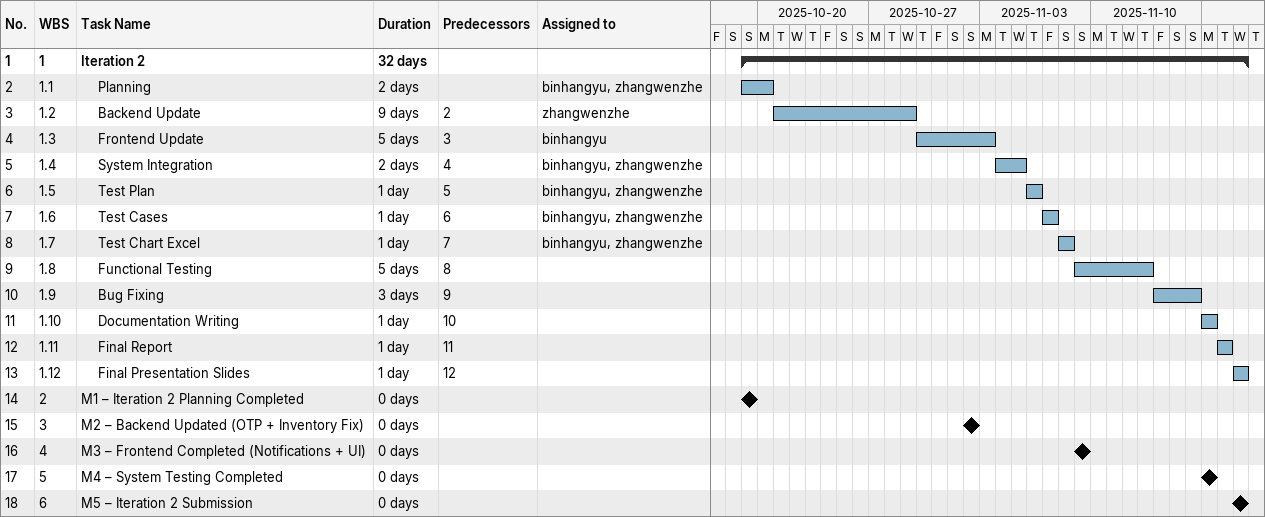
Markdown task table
| ID | WBS | Task | Duration | Start | Finish | Predecessors | Resources |
|---|---|---|---|---|---|---|---|
| 1 | 1 | **Iteration 2** | 32d | 2025-10-19 | 2025-11-19 |  |  |
| 2 | 1.1 | Planning | 2d | 2025-10-19 | 2025-10-20 |  | binhangyu, zhangwenzhe |
| 3 | 1.2 | Backend Update | 9d | 2025-10-21 | 2025-10-29 | 2 | zhangwenzhe |
| 4 | 1.3 | Frontend Update | 5d | 2025-10-30 | 2025-11-03 | 3 | binhangyu |
| 5 | 1.4 | System Integration | 2d | 2025-11-04 | 2025-11-05 | 4 | binhangyu, zhangwenzhe |
| 6 | 1.5 | Test Plan | 1d | 2025-11-06 | 2025-11-06 | 5 | binhangyu, zhangwenzhe |
| 7 | 1.6 | Test Cases | 1d | 2025-11-07 | 2025-11-07 | 6 | binhangyu, zhangwenzhe |
| 8 | 1.7 | Test Chart Excel | 1d | 2025-11-08 | 2025-11-08 | 7 | binhangyu, zhangwenzhe |
| 9 | 1.8 | Functional Testing | 5d | 2025-11-09 | 2025-11-13 | 8 |  |
| 10 | 1.9 | Bug Fixing | 3d | 2025-11-14 | 2025-11-16 | 9 |  |
| 11 | 1.10 | Documentation Writing | 1d | 2025-11-17 | 2025-11-17 | 10 |  |
| 12 | 1.11 | Final Report | 1d | 2025-11-18 | 2025-11-18 | 11 |  |
| 13 | 1.12 | Final Presentation Slides | 1d | 2025-11-19 | 2025-11-19 | 12 |  |
| 14 | 2 | M1 – Iteration 2 Planning Completed | 0d | 2025-10-19 | 2025-10-19 |  |  |
| 15 | 3 | M2 – Backend Updated (OTP + Inventory Fix) | 0d | 2025-11-02 | 2025-11-02 |  |  |
| 16 | 4 | M3 – Frontend Completed (Notifications + UI) | 0d | 2025-11-09 | 2025-11-09 |  |  |
| 17 | 5 | M4 – System Testing Completed | 0d | 2025-11-17 | 2025-11-17 |  |  |
| 18 | 6 | M5 – Iteration 2 Submission | 0d | 2025-11-19 | 2025-11-19 |  |  |
